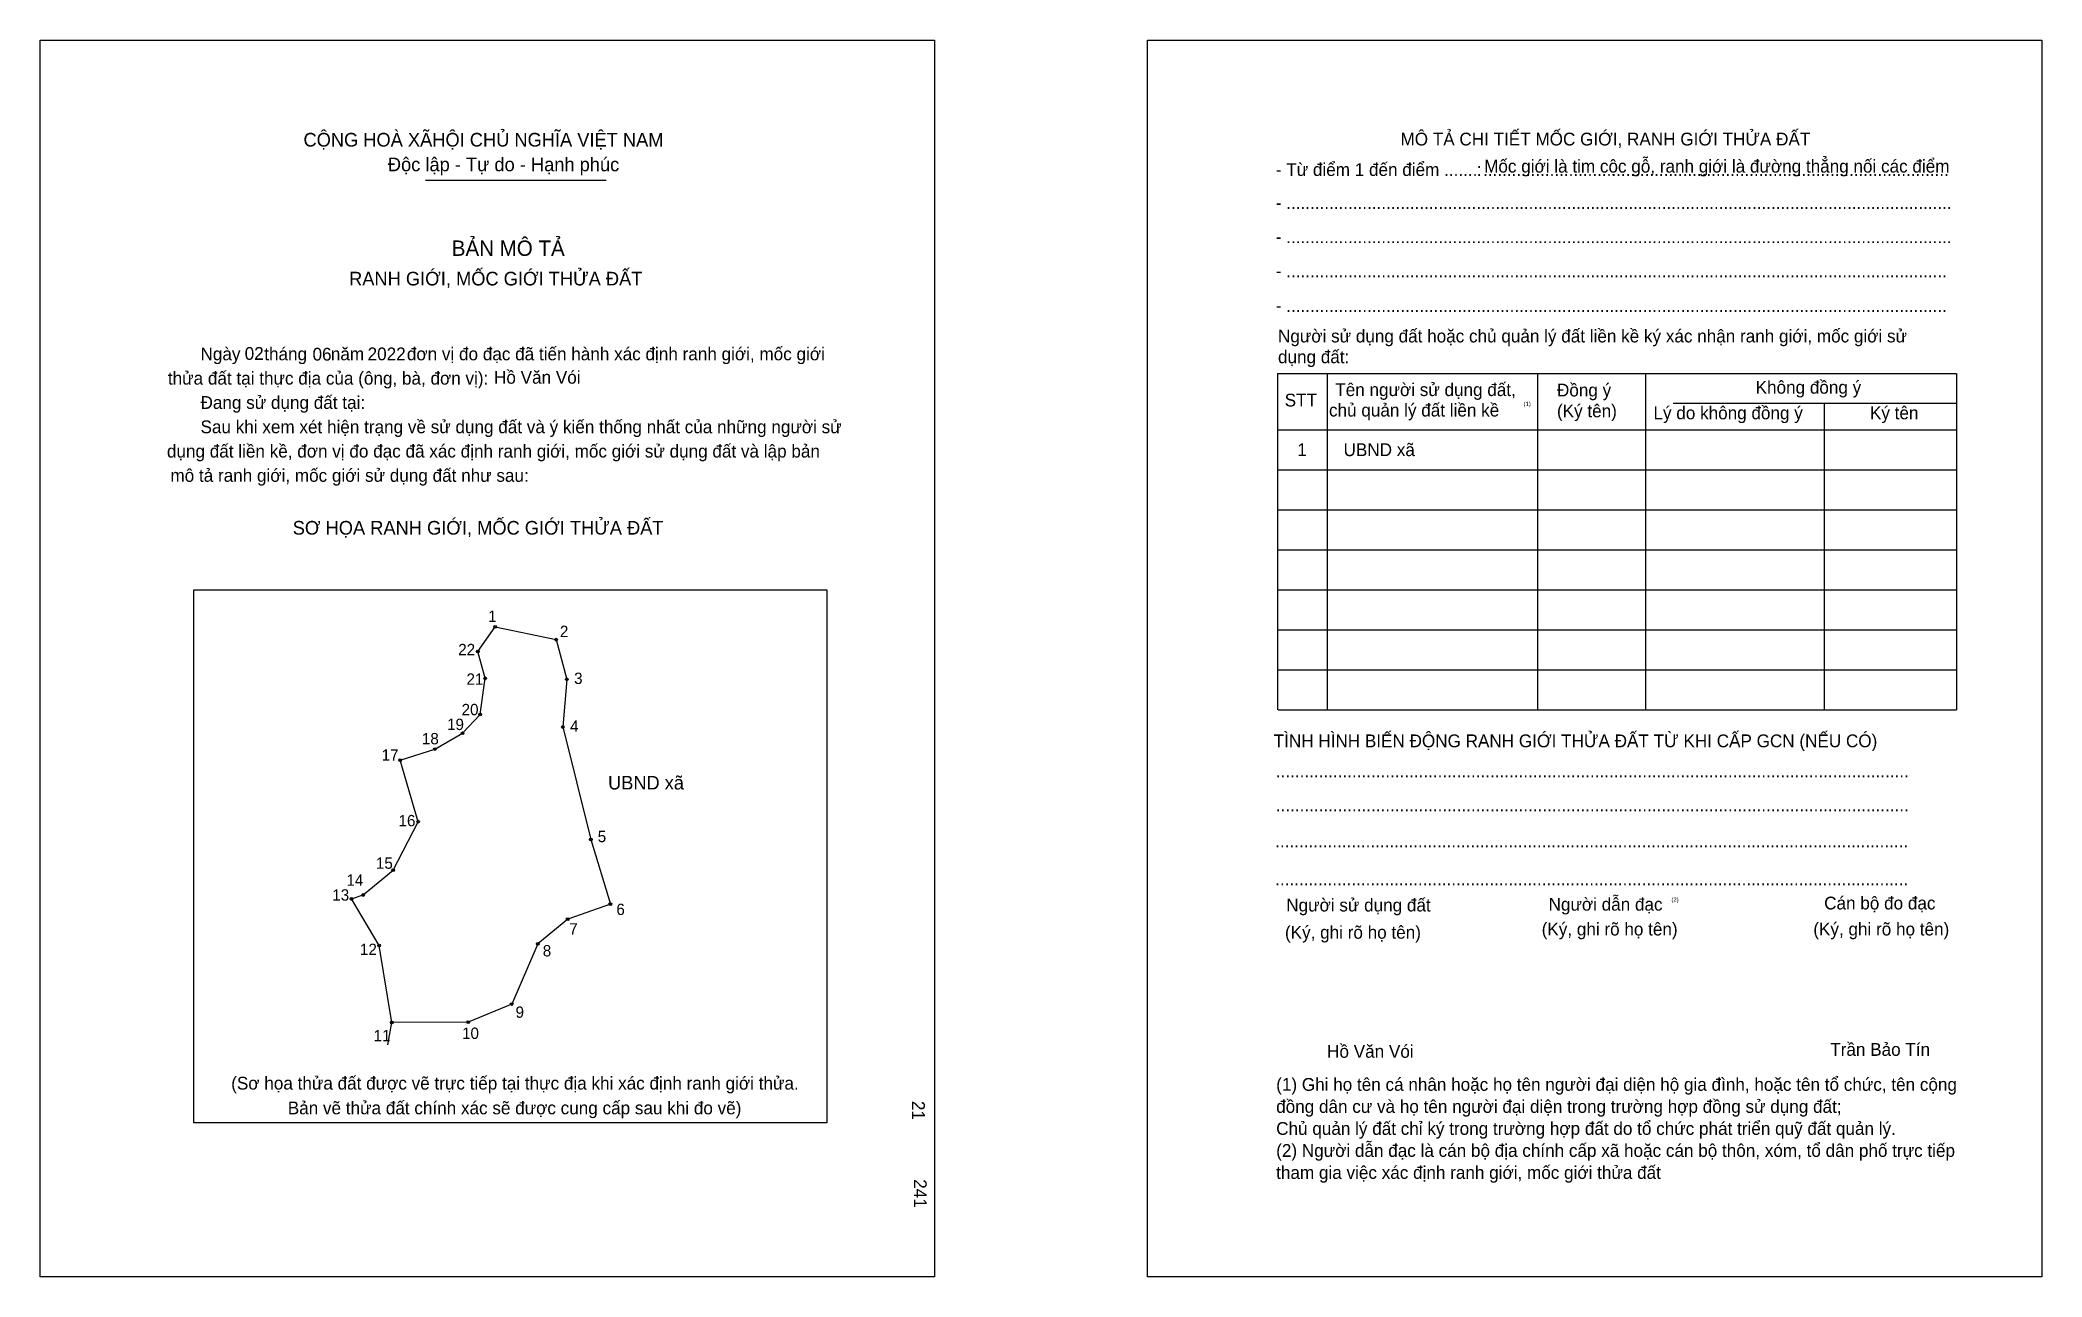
# Model space of a CAD drawing. Extents: x 547505 to 548200, y 1824244 to 1824674.
import ezdxf

# ---------------------------------------------------------------- set-up
doc = ezdxf.new("R2010")
doc.units = 0
for name, color, linetype in [('bmtKhungInTrang1', 7, 'Continuous'), ('bmtKhungInTrang2', 7, 'Continuous'), ('bmtNoiDung', 7, 'Continuous'), ('bmtTemplate', 7, 'Continuous'), ('CanhThua', 7, 'Continuous'), ('MocDinhThua', 7, 'Continuous'), ('RauThua', 7, 'Continuous'), ('SoHieuDinhThua', 7, 'Continuous'), ('TenChuLanCan', 7, 'Continuous')]:
    doc.layers.add(name, color=color, linetype=linetype)

msp = doc.modelspace()

# ---------------------------------------------------------------- linework, layer by layer
at = {"layer": 'bmtKhungInTrang1'}
msp.add_lwpolyline([(547504.77, 1824674.02), (547815.57, 1824674.02), (547815.57, 1824244.15), (547504.77, 1824244.15)], close=True, dxfattribs=at)
at = {"layer": 'bmtKhungInTrang2'}
msp.add_lwpolyline([(547889.69, 1824674.02), (548200.48, 1824674.02), (548200.48, 1824244.15), (547889.69, 1824244.15)], close=True, dxfattribs=at)
at = {"layer": 'bmtTemplate'}
for p, q in [((547638.7, 1824625.3), (547701.55, 1824625.3)), ((547952.03, 1824558.08), (547952.03, 1824441.21)), ((548025.15, 1824558.08), (548025.15, 1824441.21)), ((548062.76, 1824558.22), (548062.76, 1824441.21)), ((548170.73, 1824558.08), (548170.73, 1824441.21)), ((548072.3, 1824547.78), (548170.73, 1824547.78)), ((547934.99, 1824538.6), (548170.73, 1824538.6)), ((547934.99, 1824524.69), (548170.73, 1824524.69)), ((547934.99, 1824510.77), (548170.73, 1824510.77)), ((547934.99, 1824496.86), (548170.73, 1824496.86)), ((547934.99, 1824482.95), (548170.73, 1824482.95)), ((547934.99, 1824469.04), (548170.73, 1824469.04)), ((547934.99, 1824455.12), (548170.73, 1824455.12)), ((547934.99, 1824441.21), (548170.73, 1824441.21))]:
    msp.add_line(p, q, dxfattribs=at)
for points in [[(547934.84, 1824558.08), (548170.73, 1824558.08)], [(547934.84, 1824558.08), (547934.84, 1824441.21)], [(548124.84, 1824547.64), (548124.84, 1824441.21)]]:
    msp.add_lwpolyline(points, dxfattribs=at)
msp.add_lwpolyline([(547558.24, 1824297.69), (547558.24, 1824482.94), (547778.16, 1824482.94), (547778.16, 1824297.69)], close=True, dxfattribs=at)
at = {"layer": 'CanhThua'}
for p, q in [((547656.9, 1824461.52), (547662.93, 1824470.08)), ((547662.93, 1824470.08), (547684.12, 1824465.63)), ((547684.12, 1824465.63), (547687.86, 1824451.84)), ((547659.47, 1824452.2), (547656.9, 1824461.52)), ((547657.77, 1824439.64), (547659.47, 1824452.2)), ((547687.86, 1824451.84), (547686.46, 1824435.28)), ((547651.6, 1824433.09), (547657.77, 1824439.64)), ((547642.02, 1824427.62), (547651.6, 1824433.09)), ((547686.46, 1824435.28), (547696.21, 1824396.19)), ((547629.93, 1824423.72), (547642.02, 1824427.62)), ((547636.22, 1824402.37), (547629.93, 1824423.72)), ((547627.53, 1824385.49), (547636.22, 1824402.37)), ((547696.21, 1824396.19), (547702.97, 1824373.7)), ((547617.03, 1824376.9), (547627.53, 1824385.49)), ((547612.99, 1824375.54), (547617.03, 1824376.9)), ((547622.58, 1824359.36), (547612.99, 1824375.54)), ((547702.97, 1824373.7), (547688.14, 1824368.53)), ((547688.14, 1824368.53), (547677.75, 1824359.88)), ((547627.06, 1824332.56), (547622.58, 1824359.36)), ((547677.75, 1824359.88), (547668.68, 1824339)), ((547668.68, 1824339), (547653.58, 1824332.72)), ((547653.58, 1824332.72), (547627.06, 1824332.56))]:
    msp.add_line(p, q, dxfattribs=at)
at = {"layer": 'MocDinhThua'}
for centre in [(547662.93, 1824470.08), (547684.12, 1824465.63), (547656.9, 1824461.52), (547659.47, 1824452.2), (547687.86, 1824451.84), (547657.77, 1824439.64), (547686.46, 1824435.28), (547651.6, 1824433.09), (547629.93, 1824423.72), (547642.02, 1824427.62), (547636.22, 1824402.37), (547696.21, 1824396.19), (547627.53, 1824385.49), (547612.99, 1824375.54), (547617.03, 1824376.9), (547702.97, 1824373.7), (547688.14, 1824368.53), (547622.58, 1824359.36), (547677.75, 1824359.88), (547668.68, 1824339), (547627.06, 1824332.56), (547653.58, 1824332.72)]:
    msp.add_circle(centre, 0.473, dxfattribs=at)
at = {"layer": 'RauThua'}
msp.add_line((547625.61, 1824324.82), (547627.06, 1824332.56), dxfattribs=at)

# ---------------------------------------------------------------- texts
at = {"layer": 'bmtNoiDung'}
for s, height, p in [('02', 4.447, (547575.89, 1824562.87)), ('06', 4.447, (547599.47, 1824562.62)), ('2022', 4.447, (547618.61, 1824562.72)), ('Hồ Văn Vói', 4.447, (547662.54, 1824554.59)), ('1', 4.45, (547941.68, 1824529.42)), ('UBND xã ', 4.447, (547957.77, 1824529.42)), ('Hồ Văn Vói', 4.447, (547952.05, 1824320.33))]:
    msp.add_text(s, height=height, dxfattribs=at).set_placement(p)
for s, p in [('21', (547807.83, 1824305.34)), ('241', (547808.46, 1824278.12))]:
    msp.add_text(s, height=4.447, rotation=270, dxfattribs=at).set_placement(p)
at = {"layer": 'bmtTemplate'}
for s, height, p in [('CỘNG HOÀ XÃHỘI CHỦ NGHĨA VIỆT NAM', 4.7434, (547596.32, 1824637)), ('MÔ TẢ CHI TIẾT MỐC GIỚI, RANH GIỚI THỬA ĐẤT', 4.4453, (547977.56, 1824637.38)), ('Độc lập - Tự do - Hạnh phúc', 4.7434, (547625.65, 1824628.42)), ('- Từ điểm 1 đến điểm .......', 4.4453, (547934.23, 1824626.78)), (':', 4.45, (548004.07, 1824626.78)), ('Mốc giới là tim cộc gỗ, ranh giới là đường thẳng nối các điểm', 4.4453, (548006.63, 1824627.96)), ('..................................................................................................', 4.4453, (548006.26, 1824626.78)), ('- ............................................................................................................................................', 4.44527, (547934.23, 1824615.26)), ('BẢN MÔ TẢ', 5.336, (547647.86, 1824599.02)), ('- ............................................................................................................................................', 4.44527, (547934.23, 1824603.43)), ('RANH GIỚI, MỐC GIỚI THỬA ĐẤT', 4.7434, (547612.18, 1824588.73)), ('- ...........................................................................................................................................', 4.44527, (547934.23, 1824591.61)), ('- ...........................................................................................................................................', 4.44527, (547934.23, 1824579.5)), ('Ngày     tháng     năm         đơn vị đo đạc đã tiến hành xác định ranh giới, mốc giới ', 4.447, (547560.54, 1824562.72)), ('Người sử dụng đất hoặc chủ quản lý đất liền kề ký xác nhận ranh giới, mốc giới sử', 4.4453, (547934.99, 1824568.93)), ('dụng đất:', 4.445, (547934.99, 1824561.7)), ('thửa đất tại thực địa của (ông, bà, đơn vị):', 4.447, (547549.2, 1824554.27)), ('Tên người sử dụng đất,', 4.4453, (547954.9, 1824550.29)), ('Đồng ý', 4.445, (548031.94, 1824550.15)), ('Không đồng ý', 4.4453, (548100.98, 1824551.12)), ('Đang sử dụng đất tại:', 4.447, (547560.54, 1824545.83)), ('STT', 4.445, (547937.31, 1824546.67)), ('chủ quản lý đất liền kề', 4.4453, (547952.72, 1824543.18)), ('(1)', 1.482, (548020.33, 1824546.83)), ('(Ký tên)', 4.445, (548031.94, 1824542.91)), ('Lý do không đồng ý', 4.4453, (548065.48, 1824542.22)), ('Ký tên', 4.445, (548140.71, 1824542.22)), ('Sau khi xem xét hiện trạng về sử dụng đất và ý kiến thống nhất của những người sử ', 4.447, (547560.54, 1824537.38)), ('dụng đất liền kề, đơn vị đo đạc đã xác định ranh giới, mốc giới sử dụng đất và lập bản', 4.447, (547548.87, 1824528.93)), ('mô tả ranh giới, mốc giới sử dụng đất như sau:', 4.447, (547550.09, 1824520.49)), ('SƠ HỌA RANH GIỚI, MỐC GIỚI THỬA ĐẤT', 4.7434, (547592.58, 1824502.14)), ('TÌNH HÌNH BIẾN ĐỘNG RANH GIỚI THỬA ĐẤT TỪ KHI CẤP GCN (NẾU CÓ)', 4.4453, (547933.49, 1824428.24)), ('.....................................................................................................................................', 4.45194, (547934.23, 1824417.78)), ('.....................................................................................................................................', 4.45194, (547934.23, 1824405.95)), ('.....................................................................................................................................', 4.45194, (547934.01, 1824393.43)), ('.....................................................................................................................................', 4.45194, (547934.01, 1824380.21)), ('Người sử dụng đất', 4.4453, (547937.86, 1824371.17)), ('Người dẫn đạc', 4.4453, (548029.03, 1824371.45)), ('(2)', 1.482, (548071.72, 1824374.52)), ('Cán bộ đo đạc', 4.4453, (548124.8, 1824371.87)), ('(Ký, ghi rõ họ tên)', 4.4453, (547937.41, 1824361.71)), ('(Ký, ghi rõ họ tên)', 4.4453, (548026.62, 1824362.83)), ('(Ký, ghi rõ họ tên)', 4.4453, (548121.02, 1824362.83)), ('Trần Bảo Tín', 4.4453, (548126.92, 1824320.99)), ('(Sơ họa thửa đất được vẽ trực tiếp tại thực địa khi xác định ranh giới thửa.', 4.447, (547571.21, 1824309.27)), ('(1) Ghi họ tên cá nhân hoặc họ tên người đại diện hộ gia đình, hoặc tên tổ chức, tên cộng', 4.4453, (547934.36, 1824308.84)), ('Bản vẽ thửa đất chính xác sẽ được cung cấp sau khi đo vẽ)', 4.447, (547590.87, 1824300.67)), ('đồng dân cư và họ tên người đại diện trong trường hợp đồng sử dụng đất;', 4.4453, (547934.36, 1824301.18)), ('Chủ quản lý đất chỉ ký trong trường hợp đất do tổ chức phát triển quỹ đất quản lý.', 4.4453, (547934.36, 1824293.53)), ('(2) Người dẫn đạc là cán bộ địa chính cấp xã hoặc cán bộ thôn, xóm, tổ dân phố trực tiếp', 4.4453, (547934.36, 1824285.88)), ('tham gia việc xác định ranh giới, mốc giới thửa đất', 4.4453, (547934.36, 1824278.23))]:
    msp.add_text(s, height=height, dxfattribs=at).set_placement(p)
at = {"layer": 'SoHieuDinhThua'}
for s, height, p in [('1', 3.94, (547660.47, 1824471.77)), ('2', 3.94, (547685.44, 1824466.53)), ('22', 3.942, (547650.1, 1824460.23)), ('21', 3.942, (547652.98, 1824449.96)), ('3', 3.94, (547690.38, 1824450.23)), ('20', 3.942, (547651.28, 1824439.37)), ('19', 3.942, (547646.22, 1824434.22)), ('4', 3.94, (547688.99, 1824433.63)), ('18', 3.942, (547637.49, 1824429.26)), ('17', 3.942, (547623.5, 1824423.59)), ('16', 3.942, (547629.36, 1824400.77)), ('5', 3.94, (547698.59, 1824395.26)), ('15', 3.942, (547621.51, 1824386)), ('14', 3.942, (547611.24, 1824380.1)), ('13', 3.942, (547606.35, 1824374.94)), ('6', 3.94, (547705.07, 1824369.94)), ('7', 3.94, (547688.68, 1824363.13)), ('12', 3.942, (547615.96, 1824356.04)), ('8', 3.94, (547679.49, 1824355.55)), ('9', 3.94, (547670.03, 1824334.22)), ('11', 3.942, (547620.7, 1824326.06)), ('10', 3.942, (547651.44, 1824326.88))]:
    msp.add_text(s, height=height, dxfattribs=at).set_placement(p)
at = {"layer": 'TenChuLanCan'}
msp.add_text('UBND xã', height=4.731, dxfattribs=at).set_placement((547702.18, 1824413.56))

doc.saveas('drawing.dxf')
